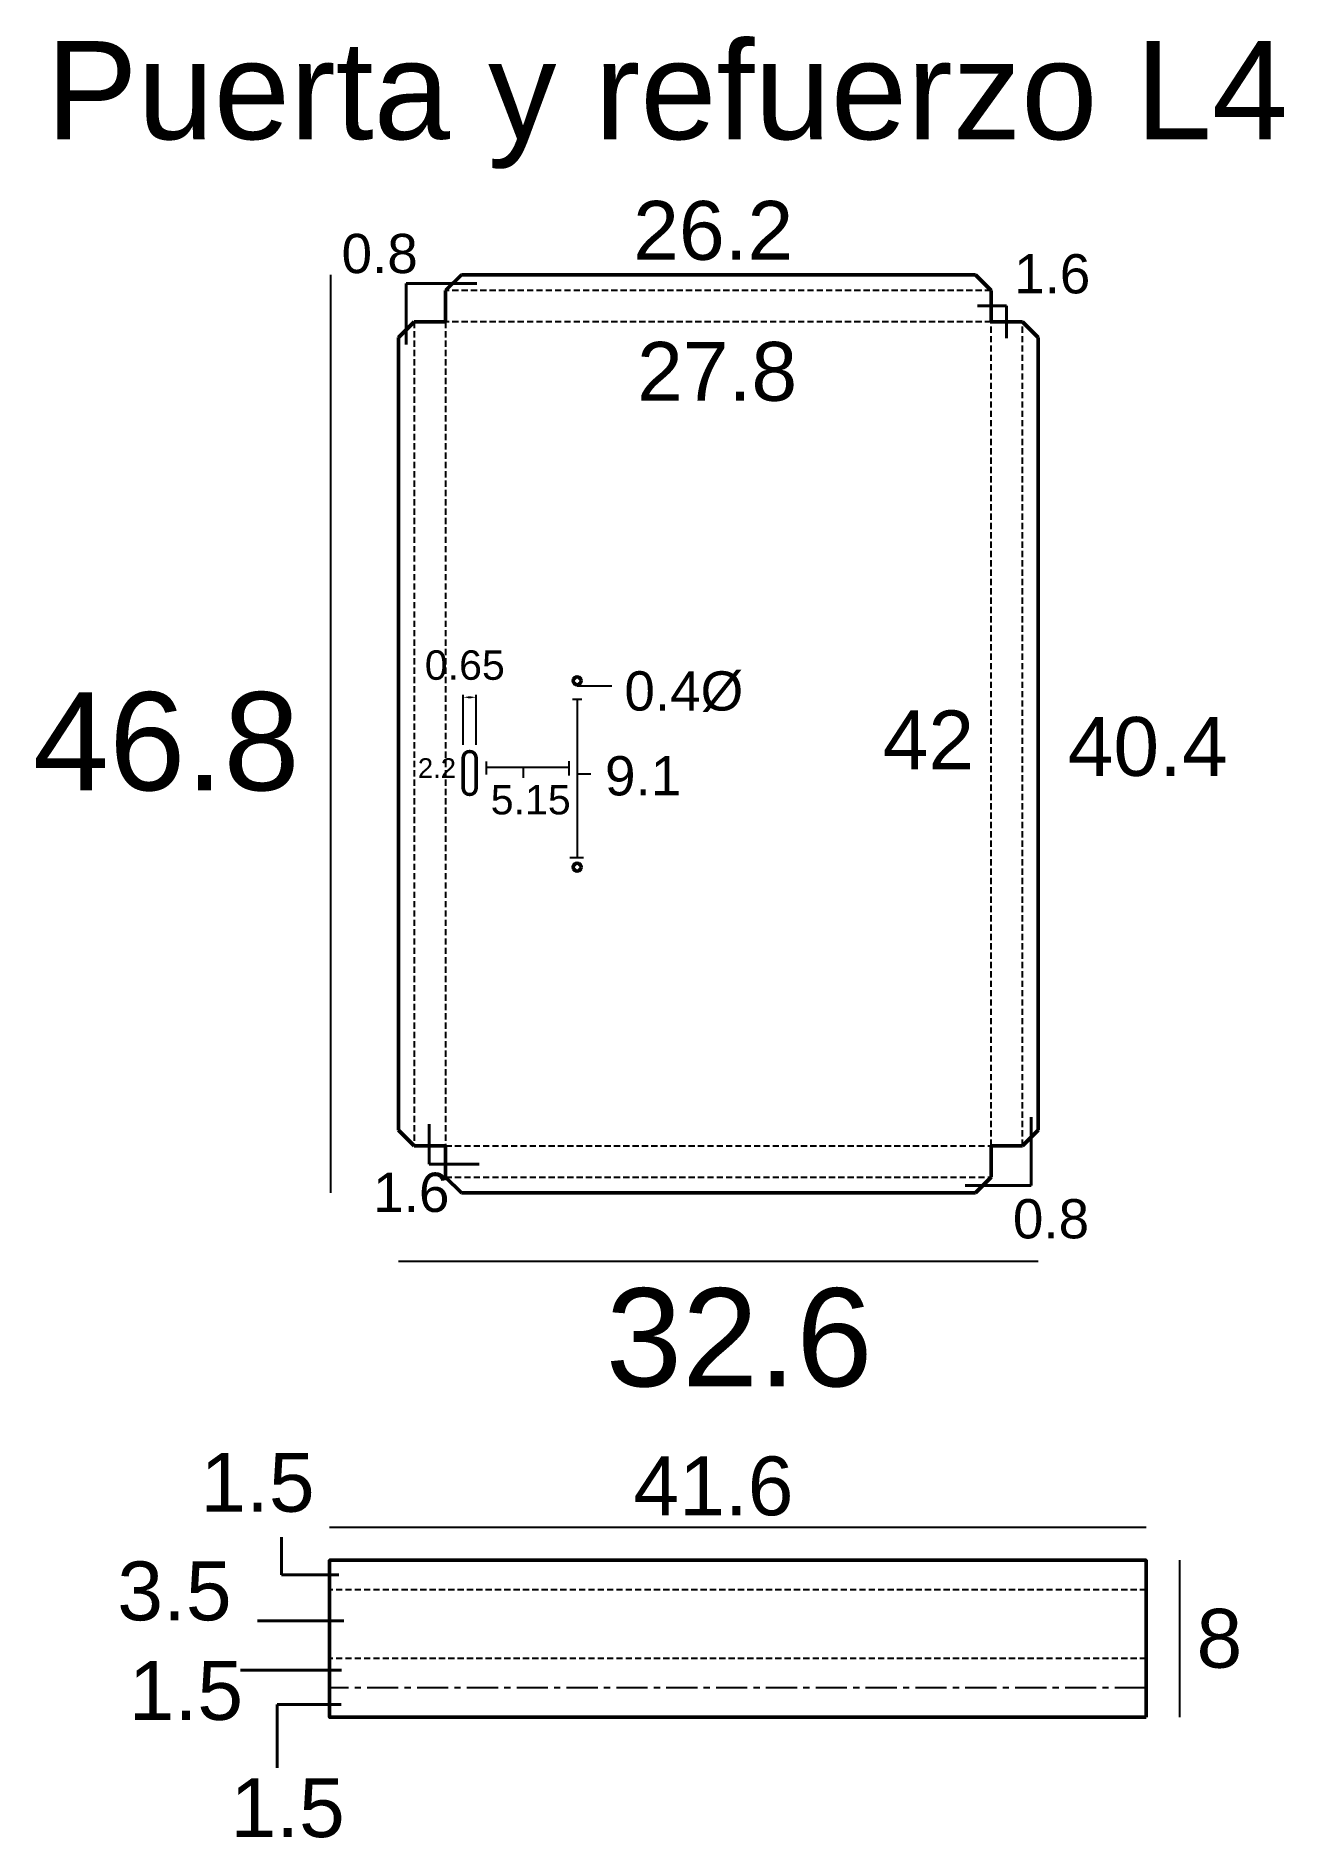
# Model space of a CAD drawing. Header units: millimetres. Extents: x 3945 to 4581, y 1360 to 2278.
import ezdxf

# ---------------------------------------------------------------- set-up
doc = ezdxf.new("R2010")
doc.units = ezdxf.units.MM
doc.header["$LTSCALE"] = 0.25
doc.linetypes.add('CENTERX2', pattern=[101.6, 63.5, -12.7, 12.7, -12.7])
doc.linetypes.add('DASHED', pattern=[19.05, 12.7, -6.35])
doc.styles.get("Standard").update_dxf_attribs({"font": 'arial.ttf'})
doc.dimstyles.new('ISO-25', dxfattribs={"dimtxt": 2.5, "dimasz": 2.5, "dimexe": 1.25, "dimexo": 0.625, "dimtad": 1, "dimtxsty": 'Standard', "dimcen": 2.5, "dimadec": 0, "dimazin": 0, "dimtfac": 1, "dimtmove": 0, "dimatfit": 3, "dimfxl": 1, "dimarcsym": 0})

# ---------------------------------------------------------------- blocks, each defined once
blk = doc.blocks.new('*D0')
at = {"color": 0, "lineweight": -2, "transparency": 16777216}
for p, q in [((4162.44, 1916.98), (4162.44, 1942.4)), ((4164.94, 1941.15), (4166.44, 1941.15)), ((4168.94, 1916.88), (4168.94, 1942.4))]:
    blk.add_line(p, q, dxfattribs=at)
at = {"color": 0, "transparency": 16777216}
for points in [[(4164.94, 1941.57), (4164.94, 1940.74), (4162.44, 1941.15)], [(4166.44, 1941.57), (4166.44, 1940.74), (4168.94, 1941.15)]]:
    blk.add_solid(points, dxfattribs=at)
at = {"layer": 'Defpoints', "color": 0, "transparency": 16777216}
for p in [(4168.94, 1941.15), (4162.44, 1916.35), (4168.94, 1916.25)]:
    blk.add_point(p, dxfattribs=at)
at = {"color": 0, "transparency": 16777216, "insert": (4163.2, 1957.47), "char_height": 2.5, "attachment_point": 5}
blk.add_mtext('{\\H6x;0.65}', dxfattribs=at)

msp = doc.modelspace()

# ---------------------------------------------------------------- linework, layer by layer
for p, q in [((4094.745, 2156.565), (4094.745, 1688.565)), ((4218.133, 1940.13), (4222.817, 1940.13)), ((4220.468, 1940.13), (4220.468, 1859.536)), ((4220.494, 1947.001), (4238.071, 1947.001)), ((4174.141, 1908.386), (4174.141, 1901.743)), ((4216.294, 1905.373), (4174.141, 1905.373)), ((4193.027, 1905.373), (4193.027, 1900.082)), ((4216.294, 1908.537), (4216.294, 1901.29)), ((4220.468, 1902.065), (4227.396, 1902.065)), ((4227.396, 1902.065), (4227.396, 1902.065)), ((4216.773, 1859.536), (4223.723, 1859.536)), ((4129.443, 1653.722), (4455.443, 1653.722)), ((4094.33, 1518.187), (4510.33, 1518.187)), ((4527.585, 1421.256), (4527.585, 1501.256))]:
    msp.add_line(p, q)
at = {"lineweight": 40}
for p, q in [((4133.298, 2121.06), (4133.298, 2152.092)), ((4133.298, 2152.092), (4169.288, 2152.092)), ((4424.37, 2140.688), (4439.296, 2140.688)), ((4439.296, 2140.688), (4439.296, 2124.265)), ((4451.798, 1692.287), (4451.798, 1727.065)), ((4145.086, 1723.481), (4145.086, 1703.247)), ((4145.086, 1703.247), (4170.446, 1703.247)), ((4418.232, 1692.287), (4451.798, 1692.287)), ((4069.846, 1493.786), (4069.846, 1513.103)), ((4099.027, 1493.786), (4069.846, 1493.786)), ((4101.507, 1470.325), (4057.5, 1470.325)), ((4100.374, 1445.269), (4048.971, 1445.269)), ((4100.149, 1427.75), (4067.602, 1427.75)), ((4067.602, 1427.75), (4067.602, 1395.405))]:
    msp.add_line(p, q, dxfattribs=at)
at = {"color": 150, "lineweight": 50}
for p, q in [((4161.443, 2156.565), (4153.443, 2148.565)), ((4431.443, 2148.565), (4423.443, 2156.565)), ((4153.443, 2132.565), (4153.443, 2148.565)), ((4431.443, 2148.565), (4431.443, 2132.565)), ((4137.443, 2132.565), (4129.443, 2124.565)), ((4137.443, 2132.565), (4153.443, 2132.565)), ((4431.443, 2132.565), (4447.443, 2132.565)), ((4455.443, 2124.565), (4447.443, 2132.565)), ((4162.443, 1894.815), (4162.443, 1910.315)), ((4162.443, 1894.815), (4162.443, 1902.565)), ((4168.943, 1910.315), (4168.943, 1894.815)), ((4168.943, 1894.815), (4168.943, 1902.565)), ((4129.443, 1720.565), (4137.443, 1712.565)), ((4447.443, 1712.565), (4455.443, 1720.565)), ((4153.443, 1712.565), (4137.443, 1712.565)), ((4153.443, 1696.565), (4153.443, 1712.565)), ((4447.443, 1712.565), (4431.443, 1712.565)), ((4431.443, 1712.565), (4431.443, 1696.565)), ((4153.443, 1696.565), (4161.443, 1688.565)), ((4423.443, 1688.565), (4431.443, 1696.565))]:
    msp.add_line(p, q, dxfattribs=at)
at = {"color": 3, "linetype": 'DASHED'}
for p, q in [((4431.443, 2148.565), (4153.443, 2148.565)), ((4137.443, 2132.565), (4137.443, 1712.565)), ((4153.443, 2132.565), (4153.443, 1712.565)), ((4431.443, 2132.565), (4153.443, 2132.565)), ((4431.443, 1712.565), (4431.443, 2132.565)), ((4447.443, 1712.565), (4447.443, 2132.565)), ((4153.443, 1712.565), (4431.443, 1712.565)), ((4153.443, 1696.565), (4431.443, 1696.565)), ((4510.33, 1486.256), (4094.33, 1486.256)), ((4510.33, 1451.256), (4094.33, 1451.256))]:
    msp.add_line(p, q, dxfattribs=at)
at = {"color": 6, "linetype": 'CENTERX2'}
msp.add_line((4510.33, 1436.256), (4094.33, 1436.256), dxfattribs=at)
at = {"color": 150, "lineweight": 50}
for points in [[(4423.443, 2156.565), (4161.443, 2156.565)], [(4129.443, 2124.565), (4129.443, 1720.565)], [(4455.443, 1720.565), (4455.443, 2124.565)], [(4161.443, 1688.565), (4423.443, 1688.565)]]:
    msp.add_lwpolyline(points, dxfattribs=at)
msp.add_lwpolyline([(4510.33, 1421.256), (4510.33, 1501.256), (4094.33, 1501.256), (4094.33, 1421.256)], close=True, dxfattribs=at)
for centre in [(4220.468, 1949.565), (4220.468, 1854.565)]:
    msp.add_circle(centre, 2, dxfattribs=at)
for centre, start, end in [((4165.693, 1910.315), 0, 180), ((4165.693, 1894.815), 180, 0)]:
    msp.add_arc(centre, 3.25, start, end, dxfattribs=at)

# ---------------------------------------------------------------- texts
at = {"attachment_point": 1}
for s, width, insert, char_height in [('Puerta y refuerzo L4', 764.41871, (3949.853, 2275.628), 50), ('26.2', 21.90437, (4249.011, 2194.147), 30), ('0.8', 5.32705, (4100.408, 2177.37), 20), ('1.6', 8.41595, (4443.115, 2167.032), 20), ('27.8', 84.10226, (4250.995, 2122.278), 30), ('0.4Ø', 7.87759, (4244.536, 1954.389), 20), ('{\\C3;46.8}', 134.35325, (3943.131, 1943.759), 50), ('42', 57.41596, (4376.125, 1934.423), 30), ('40.4', 21.90437, (4470.382, 1931.103), 30), ('9.1', 5.20414, (4234.652, 1911.148), 20), ('2.2', 6.80161, (4139.297, 1910.082), 10), ('5.15', 16.61972, (4176.407, 1896.458), 15), ('1.6', 8.41595, (4116.542, 1698.815), 20), ('0.8', 5.32705, (4442.489, 1685.344), 20), ('{\\C3;32.6}', 137.25532, (4235.041, 1639.918), 50), ('1.5', 32.19902, (4028.437, 1556.006), 30), ('{\\C3;41.6}', 35.52996, (4249.123, 1554.182), 30), ('3.5', 39.84393, (3986.138, 1500.634), 30), ('{\\C3;8}', 37.01037, (4536.049, 1476.492), 30), ('1.5', 32.19902, (3991.973, 1449.895), 30), ('1.5', 32.19902, (4043.789, 1390.134), 30)]:
    msp.add_mtext_dynamic_manual_height_columns(s, width=width, gutter_width=12.5, heights=[0], dxfattribs=dict(at, insert=insert, char_height=char_height))

# ---------------------------------------------------------------- dimensions: what is measured, and where the dimension line sits
dim = msp.add_linear_dim(base=(4168.943, 1941.152), p1=(4162.443, 1916.352), p2=(4168.943, 1916.254), text='{\\H6x;0.65}', dimstyle='ISO-25', override={"dimtmove": 2})
dim.commit()
dim.dimension.update_dxf_attribs({"geometry": '*D0', "text_midpoint": (4163.198, 1957.465), "dimtype": 160})

doc.saveas('drawing.dxf')
